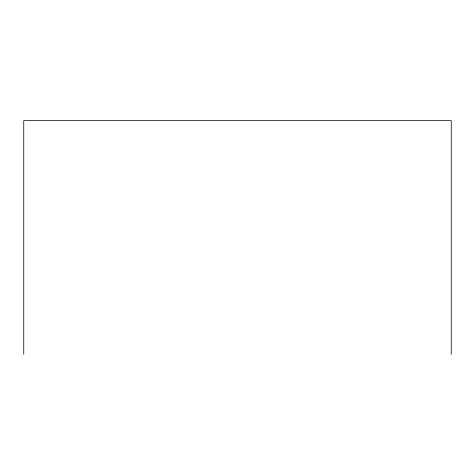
<?xml version="1.0" encoding="UTF-8"?>
<svg xmlns="http://www.w3.org/2000/svg" width="475" height="475" viewBox="0 0 475 475"><rect width="100%" height="100%" fill="white"/><g stroke="black" fill="none" stroke-linecap="round" stroke-linejoin="round"><path stroke-width="0.71" d="M451.25 354.344L451.25 120.656L23.75 120.656L23.75 354.344"/></g></svg>
